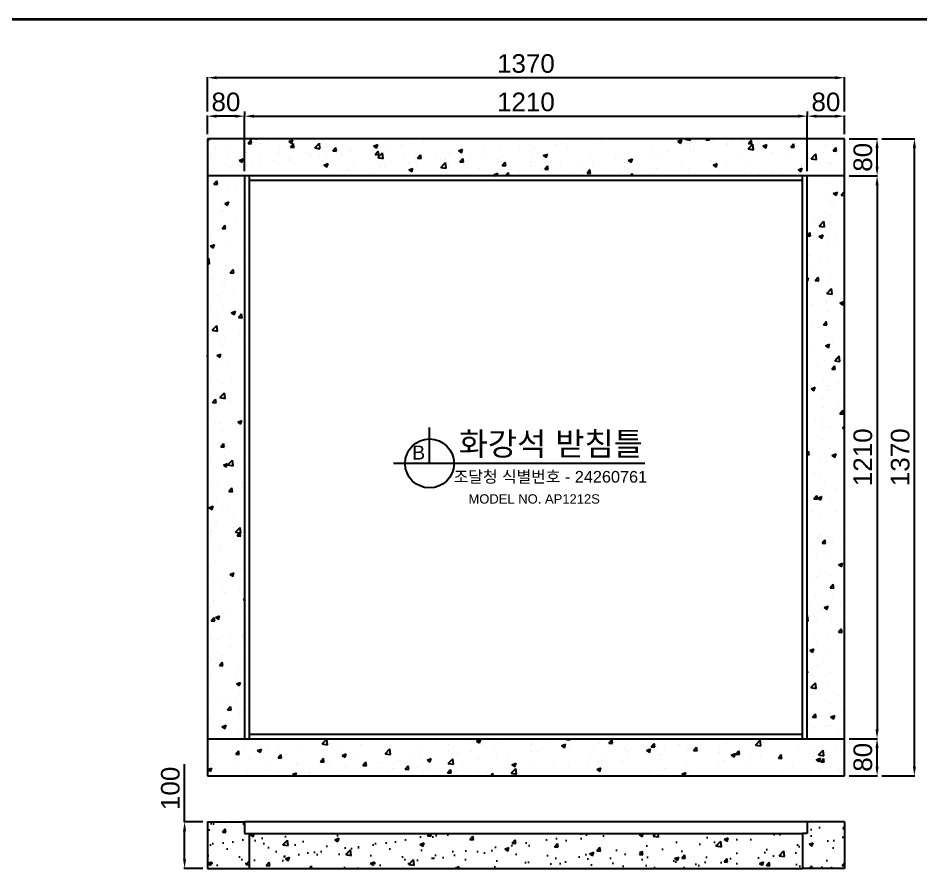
# Model space of a CAD drawing. Header units: millimetres. Extents: x 13588 to 18527, y -24754 to -21261.
# Drawn here: x 15599 to 17540, y -23224 to -21375 of the extents above; entities that cross this region are included whole.
import ezdxf
from ezdxf.enums import TextEntityAlignment as Align

# ---------------------------------------------------------------- set-up
doc = ezdxf.new("R2010")
doc.units = ezdxf.units.MM
for name, color, linetype in [('LAYOUT', 7, 'Continuous'), ('TEXT', 7, 'Continuous'), ('받침틀', 251, 'Continuous')]:
    doc.layers.add(name, color=color, linetype=linetype)
doc.styles.get("Standard").update_dxf_attribs({"font": 'arial.ttf'})
doc.dimstyles.new('ISO-25', dxfattribs={"dimtxt": 40, "dimasz": 20, "dimexe": 1.25, "dimexo": 10, "dimgap": 10, "dimtad": 1, "dimdec": 0, "dimtxsty": 'Standard', "dimcen": 2.5, "dimclrd": 3, "dimclre": 3, "dimclrt": 3, "dimadec": 0, "dimazin": 0, "dimtfac": 1, "dimtdec": 0, "dimtmove": 0, "dimatfit": 3, "dimfxl": 0, "dimarcsym": 0})
pattern_1 = [(50, (4254.82, -24883.914), (91.09233, -7.96954), [9.525, -104.775]), (355, (4254.82, -24883.91), (-17.6217, 95.5284), [7.62, -83.8203]), (100.45144, (4262.41, -24884.58), (73.4706, 87.5589), [8.095, -89.0451]), (46.1842, (4254.82, -24858.51), (135.5395, -21.0212), [14.2875, -157.1625]), (96.6356, (4266.12, -24860.27), (118.7021, 123.713), [12.1425, -133.5678]), (351.1842, (4254.82, -24858.51), (118.702, 123.713), [11.43, -125.7299]), (21, (4267.52, -24864.864), (75.8072, -51.1326), [9.525, -104.775]), (326, (4267.52, -24864.86), (30.901, 92.094), [7.62, -83.82]), (71.45144, (4273.84, -24869.125), (106.7082, 40.9614), [8.095, -89.045]), (37.5, (4254.82, -24883.914), (1.5443, 42.27752), [0, -82.804, 0, -85.09, 0, -84.1375]), (7.5, (4254.82, -24883.914), (33.40983, 50.09029), [0, -48.514, 0, -80.899, 0, -32.0675]), (327.5, (4226.5, -24883.914), (67.7953, -2.86437), [0, -31.75, 0, -99.06, 0, -131.445]), (317.5, (4213.8, -24883.914), (74.0646, 12.71325), [0, -41.275, 0, -65.786, 0, -93.345])]

# ---------------------------------------------------------------- blocks, each defined once
blk = doc.blocks.new('*D6')
at = {"color": 3, "lineweight": -2, "transparency": 16777216}
for p, q in [((4464.3, -23231.3), (4464.3, -23191.7)), ((4524.3, -23192.9), (4484.3, -23192.9)), ((4544.3, -23311.3), (4544.3, -23191.7))]:
    blk.add_line(p, q, dxfattribs=at)
at = {"color": 3, "transparency": 16777216}
for points in [[(4484.3, -23189.6), (4484.3, -23196.3), (4464.3, -23192.9)], [(4524.3, -23189.6), (4524.3, -23196.3), (4544.3, -23192.9)]]:
    blk.add_solid(points, dxfattribs=at)
at = {"layer": 'Defpoints', "color": 0, "transparency": 16777216}
for p in [(4464.3, -23192.9), (4464.3, -23241.3), (4544.3, -23321.3)]:
    blk.add_point(p, dxfattribs=at)
at = {"color": 3, "transparency": 16777216, "insert": (4504.3, -23162.5), "char_height": 40, "attachment_point": 5}
blk.add_mtext('80', dxfattribs=at)
blk = doc.blocks.new('*D7')
at = {"color": 3, "lineweight": -2, "transparency": 16777216}
for p, q in [((4544.3, -23182.9), (4544.3, -23191.7)), ((4564.3, -23192.9), (5734.3, -23192.9)), ((5754.3, -23311.3), (5754.3, -23191.7))]:
    blk.add_line(p, q, dxfattribs=at)
at = {"color": 3, "transparency": 16777216}
for points in [[(4564.3, -23189.6), (4564.3, -23196.3), (4544.3, -23192.9)], [(5734.3, -23189.6), (5734.3, -23196.3), (5754.3, -23192.9)]]:
    blk.add_solid(points, dxfattribs=at)
at = {"layer": 'Defpoints', "color": 0, "transparency": 16777216}
for p in [(4544.3, -23192.9), (5754.3, -23192.9), (5754.3, -23321.3)]:
    blk.add_point(p, dxfattribs=at)
at = {"color": 3, "transparency": 16777216, "insert": (5149.3, -23162.5), "char_height": 40, "attachment_point": 5}
blk.add_mtext('1210', dxfattribs=at)
blk = doc.blocks.new('*D8')
at = {"color": 3, "lineweight": -2, "transparency": 16777216}
for p, q in [((5754.3, -23182.9), (5754.3, -23191.7)), ((5774.3, -23192.9), (5814.3, -23192.9)), ((5834.3, -23231.3), (5834.3, -23191.7))]:
    blk.add_line(p, q, dxfattribs=at)
at = {"color": 3, "transparency": 16777216}
for points in [[(5774.3, -23189.6), (5774.3, -23196.3), (5754.3, -23192.9)], [(5814.3, -23189.6), (5814.3, -23196.3), (5834.3, -23192.9)]]:
    blk.add_solid(points, dxfattribs=at)
at = {"layer": 'Defpoints', "color": 0, "transparency": 16777216}
for p in [(5754.3, -23192.9), (5834.3, -23192.9), (5834.3, -23241.3)]:
    blk.add_point(p, dxfattribs=at)
at = {"color": 3, "transparency": 16777216, "insert": (5794.3, -23162.5), "char_height": 40, "attachment_point": 5}
blk.add_mtext('80', dxfattribs=at)
blk = doc.blocks.new('*D3')
at = {"color": 3, "lineweight": -2, "transparency": 16777216}
for p, q in [((4464.3, -23182.9), (4464.3, -23109.1)), ((5814.3, -23110.3), (4484.3, -23110.3)), ((5834.3, -23182.9), (5834.3, -23109.1))]:
    blk.add_line(p, q, dxfattribs=at)
at = {"color": 3, "transparency": 16777216}
for points in [[(4484.3, -23107), (4484.3, -23113.6), (4464.3, -23110.3)], [(5814.3, -23107), (5814.3, -23113.6), (5834.3, -23110.3)]]:
    blk.add_solid(points, dxfattribs=at)
at = {"layer": 'Defpoints', "color": 0, "transparency": 16777216}
for p in [(4464.3, -23110.3), (4464.3, -23192.9), (5834.3, -23192.9)]:
    blk.add_point(p, dxfattribs=at)
at = {"color": 3, "transparency": 16777216, "insert": (5149.3, -23079.9), "char_height": 40, "attachment_point": 5}
blk.add_mtext('1370', dxfattribs=at)
blk = doc.blocks.new('*D9')
at = {"color": 3, "lineweight": -2, "transparency": 16777216}
for p, q in [((5844.3, -23241.3), (5905.5, -23241.3)), ((5904.3, -23301.3), (5904.3, -23261.3)), ((5844.3, -23321.3), (5905.5, -23321.3))]:
    blk.add_line(p, q, dxfattribs=at)
at = {"color": 3, "transparency": 16777216}
for points in [[(5900.9, -23261.3), (5907.6, -23261.3), (5904.3, -23241.3)], [(5900.9, -23301.3), (5907.6, -23301.3), (5904.3, -23321.3)]]:
    blk.add_solid(points, dxfattribs=at)
at = {"layer": 'Defpoints', "color": 0, "transparency": 16777216}
for p in [(5834.3, -23241.3), (5904.3, -23241.3), (5834.3, -23321.3)]:
    blk.add_point(p, dxfattribs=at)
at = {"color": 3, "transparency": 16777216, "insert": (5873.8, -23281.3), "char_height": 40, "attachment_point": 5, "rotation": 90}
blk.add_mtext('80', dxfattribs=at)
blk = doc.blocks.new('*D4')
at = {"color": 3, "lineweight": -2, "transparency": 16777216}
for p, q in [((5884.9, -23321.3), (5905.5, -23321.3)), ((5904.3, -23341.3), (5904.3, -24511.3)), ((5844.3, -24531.3), (5905.5, -24531.3))]:
    blk.add_line(p, q, dxfattribs=at)
at = {"color": 3, "transparency": 16777216}
for points in [[(5900.9, -23341.3), (5907.6, -23341.3), (5904.3, -23321.3)], [(5900.9, -24511.3), (5907.6, -24511.3), (5904.3, -24531.3)]]:
    blk.add_solid(points, dxfattribs=at)
at = {"layer": 'Defpoints', "color": 0, "transparency": 16777216}
for p in [(5874.9, -23321.3), (5834.3, -24531.3), (5904.3, -24531.3)]:
    blk.add_point(p, dxfattribs=at)
at = {"color": 3, "transparency": 16777216, "insert": (5873.8, -23926.3), "char_height": 40, "attachment_point": 5, "rotation": 90}
blk.add_mtext('1210', dxfattribs=at)
blk = doc.blocks.new('*D5')
at = {"color": 3, "lineweight": -2, "transparency": 16777216}
for p, q in [((5894.3, -24531.3), (5903, -24531.3)), ((5904.3, -24591.3), (5904.3, -24551.3)), ((5844.3, -24611.3), (5905.5, -24611.3))]:
    blk.add_line(p, q, dxfattribs=at)
at = {"color": 3, "transparency": 16777216}
for points in [[(5900.9, -24551.3), (5907.6, -24551.3), (5904.3, -24531.3)], [(5900.9, -24591.3), (5907.6, -24591.3), (5904.3, -24611.3)]]:
    blk.add_solid(points, dxfattribs=at)
at = {"layer": 'Defpoints', "color": 0, "transparency": 16777216}
for p in [(5904.3, -24531.3), (5904.3, -24531.3), (5834.3, -24611.3)]:
    blk.add_point(p, dxfattribs=at)
at = {"color": 3, "transparency": 16777216, "insert": (5873.8, -24571.3), "char_height": 40, "attachment_point": 5, "rotation": 90}
blk.add_mtext('80', dxfattribs=at)
blk = doc.blocks.new('*D2')
at = {"color": 3, "lineweight": -2, "transparency": 16777216}
for p, q in [((5914.3, -23241.3), (5985.8, -23241.3)), ((5984.6, -24591.3), (5984.6, -23261.3)), ((5914.3, -24611.3), (5985.8, -24611.3))]:
    blk.add_line(p, q, dxfattribs=at)
at = {"color": 3, "transparency": 16777216}
for points in [[(5981.2, -23261.3), (5987.9, -23261.3), (5984.6, -23241.3)], [(5981.2, -24591.3), (5987.9, -24591.3), (5984.6, -24611.3)]]:
    blk.add_solid(points, dxfattribs=at)
at = {"layer": 'Defpoints', "color": 0, "transparency": 16777216}
for p in [(5904.3, -23241.3), (5984.6, -23241.3), (5904.3, -24611.3)]:
    blk.add_point(p, dxfattribs=at)
at = {"color": 3, "transparency": 16777216, "insert": (5954.1, -23926.3), "char_height": 40, "attachment_point": 5, "rotation": 90}
blk.add_mtext('1370', dxfattribs=at)
blk = doc.blocks.new('*D18')
at = {"color": 3, "lineweight": -2, "transparency": 16777216}
for p, q in [((15956.9, -23103.9), (15956.9, -22979.4)), ((15995.8, -23103.9), (15955.6, -23103.9)), ((15956.9, -23183.9), (15956.9, -23123.9)), ((15995.8, -23203.9), (15955.6, -23203.9))]:
    blk.add_line(p, q, dxfattribs=at)
at = {"color": 3, "transparency": 16777216}
for points in [[(15953.5, -23123.9), (15960.2, -23123.9), (15956.9, -23103.9)], [(15953.5, -23183.9), (15960.2, -23183.9), (15956.9, -23203.9)]]:
    blk.add_solid(points, dxfattribs=at)
at = {"layer": 'Defpoints', "color": 0, "transparency": 16777216}
for p in [(15956.9, -23103.9), (16005.8, -23103.9), (16005.8, -23203.9)]:
    blk.add_point(p, dxfattribs=at)
at = {"color": 3, "transparency": 16777216, "insert": (15926.4, -23031.6), "char_height": 40, "attachment_point": 5, "rotation": 90}
blk.add_mtext('100', dxfattribs=at)
blk = doc.blocks.new('A$C3AAF5964')
at = {"linetype": 'Continuous'}
for p, q in [((-681, 743.6), (-676.8, 743.3)), ((-676.9, 743.3), (-677.4, 745.9)), ((-593.3, 736), (-587.2, 743.3)), ((-585.8, 735.3), (-587.2, 743.2)), ((-582.8, 738.3), (-582.8, 738.3)), ((-576.9, 745.9), (-574.3, 745.5)), ((-574.3, 745.5), (-574.3, 745.9)), ((-551, 742.5), (-551, 742.5)), ((-506.1, 740.1), (-497.2, 743.5)), ((-506.1, 740.1), (-499.8, 735.8)), ((-503.5, 743.4), (-503.5, 743.4)), ((-499.8, 735.8), (-497.2, 743.5)), ((-450.8, 741.5), (-450.8, 741.5)), ((-216.1, 740.8), (-216.1, 740.8)), ((-11.7, 742.1), (-11.7, 742.1)), ((79.4, 738.6), (79.4, 738.6)), ((150.9, 743.5), (150.9, 743.5)), ((166.9, 739.6), (166.9, 739.6)), ((330.6, 740.3), (337, 736.1)), ((330.7, 740.4), (339.5, 743.8)), ((337, 736.1), (339.5, 743.8)), ((346.4, 744.9), (347.4, 745.9)), ((346.4, 744.9), (357.6, 743.1)), ((357.6, 743.1), (357.3, 745.9)), ((377.3, 744.6), (377.3, 744.6)), ((391.1, 743.8), (392.9, 745.9)), ((391.1, 743.8), (398.7, 743.2)), ((398.6, 743.1), (398.1, 745.9)), ((404.3, 741.4), (404.3, 741.4)), ((445.1, 741.8), (445.1, 741.8)), ((469.4, 739.7), (469.4, 739.7)), ((482.2, 735.9), (488.3, 743.1)), ((489.7, 735.2), (488.2, 743.1)), ((512.9, 738.9), (512.9, 738.9)), ((-664.3, 722.7), (-664.3, 722.7)), ((-663, 727.7), (-663, 727.7)), ((-632.8, 726.3), (-632.8, 726.3)), ((-596.5, 719.8), (-596.5, 719.8)), ((-593.3, 736), (-585.7, 735.3)), ((-567.6, 735.3), (-567.6, 735.3)), ((-524.9, 728.8), (-524.9, 728.8)), ((-502.2, 728), (-496.1, 735.3)), ((-502.2, 728), (-494.6, 727.3)), ((-494.7, 727.3), (-496.1, 735.3)), ((-450, 726.3), (-440.2, 736.6)), ((-450, 726.3), (-438.8, 724.5)), ((-438.8, 724.5), (-440.2, 736.6)), ((-411.1, 720), (-405, 727.3)), ((-411.1, 720), (-403.5, 719.4)), ((-403.6, 719.3), (-405.1, 727.3)), ((-376.2, 719.8), (-376.2, 719.8)), ((-373.8, 719.6), (-373.8, 719.6)), ((-323.6, 729.9), (-314.7, 733.3)), ((-323.6, 729.9), (-317.3, 725.6)), ((-320, 712), (-313.9, 719.3)), ((-317.3, 725.6), (-314.7, 733.3)), ((-312.5, 711.4), (-314, 719.3)), ((-309.7, 727.7), (-309.7, 727.7)), ((-296, 730.3), (-296, 730.3)), ((-264.2, 734.5), (-264.2, 734.5)), ((-243.7, 737.3), (-243.7, 737.3)), ((-141.1, 719.7), (-132.2, 723.2)), ((-141.1, 719.7), (-134.8, 715.5)), ((-134.8, 715.5), (-132.2, 723.1)), ((-85.7, 729.3), (-85.7, 729.3)), ((-50, 721.6), (-50, 721.6)), ((-9.2, 722.4), (-9.2, 722.4)), ((15.2, 730.5), (15.2, 730.5)), ((22.6, 726.6), (22.6, 726.6)), ((70.7, 732.9), (70.7, 732.9)), ((92.8, 726.9), (92.8, 726.9)), ((273.2, 723), (273.2, 723)), ((309.3, 718.6), (309.3, 718.6)), ((339.1, 732.5), (339.1, 732.5)), ((357.4, 725), (357.4, 725)), ((363.5, 720.6), (363.5, 720.6)), ((437.6, 733.3), (437.6, 733.3)), ((437.7, 735.5), (437.7, 735.5)), ((481.9, 723.9), (491.8, 734.2)), ((481.9, 723.9), (493.2, 722.1)), ((482.2, 735.9), (489.8, 735.2)), ((493.2, 722.1), (491.8, 734.2)), ((513.2, 730.2), (522.1, 733.6)), ((513.2, 730.2), (519.5, 725.9)), ((519.5, 725.9), (522.1, 733.6)), ((573.3, 727.9), (579.4, 735.2)), ((573.3, 727.9), (580.8, 727.2)), ((580.8, 727.2), (579.3, 735.2)), ((580.7, 736), (580.7, 736)), ((598.1, 725.7), (598.1, 725.7)), ((648.5, 733.2), (648.5, 733.2)), ((662.3, 733.9), (662.3, 733.9)), ((664.3, 719.9), (670.5, 727.2)), ((664.3, 719.9), (671.9, 719.2)), ((671.9, 719.2), (670.4, 727.2)), ((-673, 703.4), (-673, 703.4)), ((-637.5, 705.6), (-637.5, 705.6)), ((-612.8, 699.1), (-603.9, 702.5)), ((-612.8, 699.1), (-606.5, 694.8)), ((-606.5, 694.8), (-603.9, 702.5)), ((-598.9, 716.1), (-598.9, 716.1)), ((-569.7, 702.8), (-569.7, 702.8)), ((-528.7, 717), (-528.7, 717)), ((-505, 701.1), (-505, 701.1)), ((-502, 699.9), (-502, 699.9)), ((-460.9, 714.1), (-460.9, 714.1)), ((-456.1, 709.3), (-456.1, 709.3)), ((-439, 710.7), (-439, 710.7)), ((-424.3, 713.4), (-424.3, 713.4)), ((-393.1, 711.2), (-393.1, 711.2)), ((-325.3, 708.4), (-325.3, 708.4)), ((-320, 712), (-312.5, 711.4)), ((-314.5, 705.2), (-304.6, 715.6)), ((-314.5, 705.3), (-303.2, 703.5)), ((-303.2, 703.5), (-304.6, 715.6)), ((-257.5, 705.5), (-257.5, 705.5)), ((-233.9, 703.9), (-233.9, 703.9)), ((-229, 704.1), (-222.8, 711.4)), ((-229, 704.1), (-221.4, 703.4)), ((-221.4, 703.4), (-222.9, 711.4)), ((-189.8, 702.6), (-189.8, 702.6)), ((-180.1, 703.9), (-180.1, 703.9)), ((-169.3, 701.3), (-169.3, 701.3)), ((-159.8, 716.6), (-159.8, 716.6)), ((-137.9, 696.1), (-131.7, 703.4)), ((-137.5, 705.5), (-137.5, 705.5)), ((-130.3, 695.4), (-131.8, 703.4)), ((-122, 699.8), (-122, 699.8)), ((-115.9, 712.1), (-115.9, 712.1)), ((-89.4, 711.8), (-89.4, 711.8)), ((-55.3, 701.5), (-55.3, 701.5)), ((18.8, 714.2), (18.8, 714.2)), ((41.4, 709.6), (50.3, 713)), ((41.4, 709.6), (47.7, 705.3)), ((47.7, 705.3), (50.3, 713)), ((143.8, 705.9), (143.8, 705.9)), ((197.3, 703.9), (197.3, 703.9)), ((209, 714.8), (209, 714.8)), ((223.9, 699.4), (232.8, 702.8)), ((223.9, 699.4), (230.3, 695.1)), ((230.3, 695.1), (232.8, 702.8)), ((277.6, 714.5), (277.6, 714.5)), ((289.5, 707.9), (289.5, 707.9)), ((402.8, 699.2), (402.8, 699.2)), ((466.9, 707.3), (466.9, 707.3)), ((532.9, 716.8), (532.9, 716.8)), ((564.3, 706.5), (564.3, 706.5)), ((596.1, 710.7), (596.1, 710.7)), ((617.4, 702.8), (627.3, 713.1)), ((617.4, 702.8), (628.7, 701.1)), ((628.7, 701.1), (627.3, 713.1)), ((644.2, 717), (644.2, 717)), ((-634.4, 684.1), (-634.4, 684.1)), ((-616.2, 688.2), (-616.2, 688.2)), ((-584.4, 692.4), (-584.4, 692.4)), ((-569.2, 693), (-569.2, 693)), ((-536.3, 698.7), (-536.3, 698.7)), ((-434.2, 697), (-434.2, 697)), ((-430.3, 688.9), (-421.4, 692.4)), ((-430.3, 688.9), (-424, 684.7)), ((-424, 684.7), (-421.4, 692.4)), ((-366.4, 694.2), (-366.4, 694.2)), ((-329.4, 680.2), (-329.4, 680.2)), ((-311.2, 685.5), (-311.2, 685.5)), ((-307.9, 691.2), (-307.9, 691.2)), ((-298.6, 691.3), (-298.6, 691.3)), ((-297.6, 684.4), (-297.6, 684.4)), ((-249.5, 690.8), (-249.5, 690.8)), ((-247.8, 678.8), (-238.9, 682.2)), ((-245.3, 695), (-245.3, 695)), ((-241.5, 674.5), (-238.9, 682.2)), ((-230.8, 688.4), (-230.8, 688.4)), ((-179, 684.2), (-169.1, 694.5)), ((-179, 684.2), (-167.7, 682.5)), ((-167.7, 682.5), (-169.1, 694.5)), ((-163, 685.6), (-163, 685.6)), ((-137.9, 696.1), (-130.3, 695.4)), ((-129.4, 688.7), (-129.4, 688.7)), ((-95.2, 682.7), (-95.2, 682.7)), ((-54.2, 696.9), (-54.2, 696.9)), ((-46.8, 688.1), (-40.6, 695.4)), ((-46.8, 688.1), (-39.2, 687.5)), ((-39.2, 687.5), (-40.7, 695.4)), ((-27.4, 679.9), (-27.4, 679.9)), ((13.6, 694.1), (13.6, 694.1)), ((13.7, 688.2), (13.7, 688.2)), ((37.2, 682.8), (37.2, 682.8)), ((44.3, 680.2), (50.4, 687.5)), ((44.3, 680.2), (51.9, 679.5)), ((51.9, 679.5), (50.4, 687.5)), ((77.9, 696.4), (77.9, 696.4)), ((81.4, 691.2), (81.4, 691.2)), ((117.5, 693.4), (117.5, 693.4)), ((135.4, 672.2), (141.5, 679.5)), ((141.3, 682.4), (141.3, 682.4)), ((143, 671.5), (141.5, 679.5)), ((149.2, 697.6), (149.2, 697.6)), ((149.2, 688.3), (149.2, 688.3)), ((215.4, 695.1), (215.4, 695.1)), ((217, 685.5), (217, 685.5)), ((271.6, 680.7), (271.6, 680.7)), ((284.8, 682.6), (284.8, 682.6)), ((337.6, 690.2), (337.6, 690.2)), ((352.6, 679.7), (352.6, 679.7)), ((404.2, 685.4), (404.2, 685.4)), ((406.5, 689.2), (415.4, 692.6)), ((406.5, 689.2), (412.8, 685)), ((412.8, 685), (415.3, 692.6)), ((436, 689.6), (436, 689.6)), ((484.1, 696), (484.1, 696)), ((580.5, 682.9), (580.5, 682.9)), ((589, 679.1), (597.9, 682.5)), ((595.3, 674.8), (597.9, 682.5)), ((596.6, 683.5), (596.6, 683.5)), ((654.5, 695.7), (654.5, 695.7)), ((660.7, 691.6), (660.7, 691.6)), ((-440.6, 668.4), (-440.6, 668.4)), ((-409.6, 669.7), (-409.6, 669.7)), ((-382, 678.5), (-382, 678.5)), ((-375.4, 677.3), (-375.4, 677.3)), ((-247.8, 678.8), (-241.5, 674.5)), ((-203.4, 676), (-203.4, 676)), ((-117.5, 669.8), (-117.5, 669.8)), ((-65.3, 668.6), (-56.4, 672)), ((-65.3, 668.6), (-61.4, 665.9)), ((-58.4, 665.9), (-56.4, 672)), ((-51.5, 679.3), (-51.5, 679.3)), ((-42.6, 672.3), (-42.6, 672.3)), ((-40.8, 665.9), (-33.5, 673.5)), ((-32.7, 665.9), (-33.5, 673.5)), ((-10.9, 676.5), (-10.9, 676.5)), ((40.4, 677), (40.4, 677)), ((67.3, 669.7), (67.3, 669.7)), ((108.2, 674.1), (108.2, 674.1)), ((135.4, 672.2), (143, 671.5)), ((176, 671.3), (176, 671.3)), ((207.5, 672.6), (207.5, 672.6)), ((227.9, 665.9), (232.6, 671.5)), ((233.6, 665.9), (232.6, 671.5)), ((243.8, 668.4), (243.8, 668.4)), ((275.9, 668.6), (275.9, 668.6)), ((324, 674.9), (324, 674.9)), ((420.4, 676.9), (420.4, 676.9)), ((488.2, 674), (488.2, 674)), ((506.4, 670.2), (506.4, 670.2)), ((531.4, 674.5), (531.4, 674.5)), ((556, 671.1), (556, 671.1)), ((589, 679), (595.3, 674.8)), ((610.8, 667), (610.8, 667)), ((623.8, 668.3), (623.8, 668.3)), ((685, 667.8), (685, 667.8)), ((-666.8, 648.4), (-660.7, 655.7)), ((-666.8, 648.4), (-659.2, 647.7)), ((-659.2, 647.7), (-660.7, 655.7)), ((-635.9, 641.8), (-635.9, 641.8)), ((-621.8, 655.3), (-621.8, 655.3)), ((-617.8, 642.3), (-617.8, 642.3)), ((610.9, 655.1), (610.9, 655.1)), ((650.6, 651.2), (650.6, 651.2)), ((659.2, 649.3), (659.2, 649.3)), ((-678.3, 627.6), (-678.3, 627.6)), ((-649.6, 638.1), (-649.6, 638.1)), ((-604.2, 640.3), (-604.2, 640.3)), ((657.6, 627.4), (657.6, 627.4)), ((664.8, 627.9), (673.7, 631.3)), ((664.8, 627.9), (671.1, 623.7)), ((671.1, 623.7), (673.7, 631.3)), ((682, 624.4), (688.1, 631.7)), ((682, 624.4), (689, 623.8)), ((689, 626.5), (688.1, 631.7)), ((-643.7, 607), (-634.8, 610.4)), ((-643.7, 607), (-637.4, 602.8)), ((-637.4, 602.8), (-634.8, 610.4)), ((657.6, 607), (657.6, 607)), ((659.4, 610.6), (659.4, 610.6)), ((-651.2, 592.2), (-651.2, 592.2)), ((-647.8, 599.7), (-647.8, 599.7)), ((-646.5, 590.4), (-646.5, 590.4)), ((-637.5, 599.5), (-637.5, 599.5)), ((-603.2, 598.5), (-603.2, 598.5)), ((666.3, 600.9), (666.3, 600.9)), ((-619.7, 573.3), (-619.7, 573.3)), ((624.2, 577.3), (624.2, 577.3)), ((634.3, 558.1), (644.2, 568.4)), ((645.6, 556.3), (644.2, 568.4)), ((656, 581.5), (656, 581.5)), ((656.1, 564.8), (656.1, 564.8)), ((-649.2, 552.9), (-643, 560.2)), ((-649.2, 552.9), (-641.6, 552.2)), ((-641.6, 552.2), (-643.1, 560.2)), ((-639, 557.2), (-639, 557.2)), ((-636.6, 548.4), (-636.6, 548.4)), ((609, 537.4), (614.6, 544.1)), ((616.1, 536.2), (614.6, 544.1)), ((634.3, 558.1), (645.6, 556.4)), ((-673.4, 542.6), (-673.4, 542.6)), ((-671.8, 525.8), (-671.8, 525.8)), ((609, 536.8), (616.1, 536.2)), ((622.6, 531.4), (622.6, 531.4)), ((633.9, 535.8), (642.8, 539.2)), ((633.9, 535.8), (640.2, 531.6)), ((640.2, 531.6), (642.8, 539.2)), ((641.6, 536), (641.6, 536)), ((654.2, 534.8), (654.2, 534.8)), ((670.7, 537.8), (670.7, 537.8)), ((-674.6, 514.9), (-665.7, 518.3)), ((-674.6, 514.9), (-668.3, 510.7)), ((-668.3, 510.7), (-665.7, 518.3)), ((-640.5, 515), (-640.5, 515)), ((-604, 523), (-604, 523)), ((654.5, 522.5), (654.5, 522.5)), ((668.4, 518.9), (668.4, 518.9)), ((684.6, 506.9), (684.6, 506.9)), ((-681, 485.6), (-677.6, 489.1)), ((-676.2, 477.1), (-677.6, 489.1)), ((-670, 498.3), (-670, 498.3)), ((610.5, 494.2), (610.5, 494.2)), ((637.3, 487.7), (637.3, 487.7)), ((-681, 477.8), (-676.2, 477.1)), ((-678.6, 466.8), (-678.6, 466.8)), ((-642.1, 472.7), (-642.1, 472.7)), ((-604.6, 479.5), (-604.6, 479.5)), ((616.3, 471.4), (616.3, 471.4)), ((653, 480.2), (653, 480.2)), ((684.1, 468.5), (684.1, 468.5)), ((-631.6, 457.3), (-624, 456.7)), ((-631.6, 457.3), (-625.4, 464.6)), ((-628.7, 458.1), (-628.7, 458.1)), ((-624, 456.7), (-625.5, 464.6)), ((-623.2, 458.8), (-623.2, 458.8)), ((609, 446), (611.9, 447.1)), ((609.3, 439.5), (611.9, 447.1)), ((626.1, 441.3), (632.2, 448.6)), ((633.7, 440.6), (632.2, 448.6)), ((659, 449.8), (659, 449.8)), ((684.1, 448.1), (684.1, 448.1)), ((-669.7, 443.9), (-669.7, 443.9)), ((-648.2, 438.9), (-648.2, 438.9)), ((-643.6, 430.4), (-643.6, 430.4)), ((-601.9, 441), (-601.9, 441)), ((609, 439.7), (609.3, 439.5)), ((626.1, 441.3), (633.7, 440.6)), ((651.4, 437.9), (651.4, 437.9)), ((-656.6, 408.7), (-656.6, 408.7)), ((-624.8, 412.9), (-624.8, 412.9)), ((651.1, 413.4), (661, 423.7)), ((651.1, 413.4), (662.4, 411.6)), ((662.4, 411.6), (661, 423.7)), ((-654, 393.5), (-654, 393.5)), ((618.4, 389.4), (618.4, 389.4)), ((649.9, 395.7), (649.9, 395.7)), ((650.7, 398), (650.7, 398)), ((659.4, 403.6), (659.4, 403.6)), ((678.8, 392.6), (687.7, 396)), ((678.8, 392.6), (685.1, 388.3)), ((682.5, 402.2), (682.5, 402.2)), ((685.1, 388.3), (687.7, 396)), ((-673.8, 381.8), (-673.8, 381.8)), ((-645.2, 388.1), (-645.2, 388.1)), ((-629.7, 371.7), (-620.8, 375.1)), ((-629.7, 371.7), (-623.4, 367.4)), ((-623.4, 367.4), (-620.8, 375.1)), ((-613.9, 361.8), (-607.8, 369.1)), ((-610.1, 369.1), (-610.1, 369.1)), ((-606.4, 361.1), (-607.8, 369.1)), ((653.8, 374), (653.8, 374)), ((686.2, 386.6), (686.2, 386.6)), ((-658.2, 362.8), (-658.2, 362.8)), ((-613.9, 361.8), (-606.3, 361.1)), ((643.7, 345.8), (649.9, 353.1)), ((648.4, 353.4), (648.4, 353.4)), ((649.1, 352.1), (649.1, 352.1)), ((651.3, 345.1), (649.8, 353.1)), ((-670.6, 334.1), (-660.7, 344.4)), ((-670.6, 334.1), (-659.3, 332.4)), ((-659.3, 332.4), (-660.7, 344.4)), ((-646.7, 345.9), (-646.7, 345.9)), ((610.2, 333.4), (610.2, 333.4)), ((617.3, 348), (617.3, 348)), ((634.1, 339.1), (634.1, 339.1)), ((643.7, 345.8), (651.3, 345.1)), ((684.2, 346.1), (684.2, 346.1)), ((-678.7, 328.6), (-678.7, 328.6)), ((-651.9, 311.6), (-651.9, 311.6)), ((-643.5, 319), (-643.5, 319)), ((-610.9, 325.7), (-610.9, 325.7)), ((-604.9, 318.7), (-604.9, 318.7)), ((646.8, 311.1), (646.8, 311.1)), ((-679, 306), (-679, 306)), ((-648.3, 303.6), (-648.3, 303.6)), ((615.6, 302.1), (615.6, 302.1)), ((647.9, 300.5), (656.8, 303.9)), ((647.9, 300.5), (654.2, 296.2)), ((654.2, 296.2), (656.8, 303.9)), ((663.7, 308.4), (663.7, 308.4)), ((-679.8, 273.6), (-681, 279.8)), ((-681, 273.7), (-679.8, 273.6)), ((-660.6, 279.6), (-651.7, 283)), ((-660.6, 279.6), (-654.3, 275.3)), ((-654.3, 275.3), (-651.7, 283)), ((-648.6, 278.1), (-648.6, 278.1)), ((609.4, 274.2), (609.4, 274.2)), ((658.7, 289), (658.7, 289)), ((667.9, 268.6), (677.8, 278.9)), ((679.2, 266.9), (677.8, 278.9)), ((-676.9, 269), (-676.9, 269)), ((-649.8, 261.3), (-649.8, 261.3)), ((-636.2, 261.2), (-636.2, 261.2)), ((630.3, 258.3), (630.3, 258.3)), ((636.2, 257.1), (636.2, 257.1)), ((645.3, 268.8), (645.3, 268.8)), ((661.4, 250.2), (667.5, 257.5)), ((668.9, 249.6), (667.4, 257.5)), ((667.9, 268.6), (679.2, 266.9)), ((677.2, 271.3), (677.2, 271.3)), ((661.4, 250.2), (669, 249.6)), ((-674.1, 221), (-674.1, 221)), ((-651.4, 219), (-651.4, 219)), ((-630.1, 229.4), (-630.1, 229.4)), ((643.7, 226.5), (643.7, 226.5)), ((677.1, 218.8), (677.1, 218.8)), ((-660.9, 196.3), (-660.9, 196.3)), ((-653.8, 189.4), (-643.9, 199.7)), ((-642.5, 187.6), (-643.9, 199.7)), ((617, 208.4), (625.9, 211.8)), ((617, 208.4), (623.3, 204.1)), ((623.3, 204.1), (625.9, 211.8)), ((651.9, 206.8), (651.9, 206.8)), ((653.4, 213.2), (653.4, 213.2)), ((-669.8, 178.7), (-663.7, 186)), ((-669.8, 178.7), (-662.2, 178.1)), ((-662.2, 178.1), (-663.7, 186)), ((-663.5, 179.3), (-663.5, 179.3)), ((-653.8, 189.4), (-642.5, 187.6)), ((-652.9, 176.7), (-652.9, 176.7)), ((-634.1, 179.2), (-634.1, 179.2)), ((-631.7, 183.5), (-631.7, 183.5)), ((642.2, 184.3), (642.2, 184.3)), ((683.8, 185.3), (683.8, 185.3)), ((-605.3, 157.9), (-605.3, 157.9)), ((609.8, 172.6), (609.8, 172.6)), ((643.7, 168.7), (643.7, 168.7)), ((675.5, 172.9), (675.5, 172.9)), ((679, 154.7), (685.1, 162)), ((686.5, 154), (685.1, 162)), ((-679.4, 145.2), (-679.4, 145.2)), ((-617.1, 139.8), (-617.1, 139.8)), ((-615.7, 136.4), (-606.8, 139.8)), ((-615.7, 136.4), (-609.4, 132.1)), ((-609.4, 132.1), (-606.8, 139.8)), ((627.2, 141.9), (627.2, 141.9)), ((640.6, 142), (640.6, 142)), ((679, 154.7), (686.6, 154)), ((-665.2, 133.4), (-665.2, 133.4)), ((-654.4, 134.5), (-654.4, 134.5)), ((-648.9, 117.3), (-648.9, 117.3)), ((-618.4, 128.9), (-618.4, 128.9)), ((610.3, 118.6), (610.3, 118.6)), ((642.1, 122.8), (642.1, 122.8)), ((654, 124.8), (654, 124.8)), ((658.3, 128.2), (658.3, 128.2)), ((684.8, 123.9), (689, 128.3)), ((684.8, 123.9), (689, 123.3)), ((639.1, 99.7), (639.1, 99.7)), ((-656, 92.2), (-656, 92.2)), ((-652.2, 83.2), (-646, 90.5)), ((-652.2, 83.2), (-644.6, 82.5)), ((-650.5, 89.7), (-650.5, 89.7)), ((-644.6, 82.5), (-646.1, 90.5)), ((656.8, 79), (656.8, 79)), ((-674.5, 60.1), (-674.5, 60.1)), ((-643.1, 64), (-643.1, 64)), ((609, 71.3), (611.6, 74.4)), ((609, 66.8), (613.1, 66.5)), ((613.1, 66.5), (611.6, 74.4)), ((661.9, 65.2), (670.8, 68.6)), ((661.9, 65.2), (668.2, 60.9)), ((668.2, 60.9), (670.8, 68.6)), ((669.7, 74.5), (669.7, 74.5)), ((-657.5, 49.9), (-657.5, 49.9)), ((-646.6, 44.3), (-637.7, 47.7)), ((-646.6, 44.3), (-640.3, 40)), ((-640.3, 40), (-637.7, 47.7)), ((-636.9, 44.6), (-627, 54.9)), ((-636.9, 44.6), (-625.6, 42.9)), ((-625.6, 42.9), (-627.1, 54.9)), ((-616.3, 46.9), (-616.3, 46.9)), ((-603.7, 50.1), (-603.7, 50.1)), ((637.5, 57.4), (637.5, 57.4)), ((653, 52.4), (653, 52.4)), ((623.4, 28.9), (623.4, 28.9)), ((683.5, 24.5), (683.5, 24.5)), ((-659.1, 7.6), (-659.1, 7.6)), ((-637.1, 0.1), (-637.1, 0.1)), ((-605.3, 4.2), (-605.3, 4.2)), ((609.4, 11.8), (609.4, 11.8)), ((636, 15.2), (636, 15.2)), ((645, 9.6), (645, 9.6)), ((-679.8, -15.6), (-679.8, -15.6)), ((-668.4, -0.6), (-668.4, -0.6)), ((-634.5, -12.3), (-628.4, -5)), ((-634.5, -12.3), (-626.9, -13)), ((-627, -13), (-628.4, -5)), ((-605.7, -2.9), (-605.7, -2.9)), ((670.2, -10.6), (670.2, -10.6)), ((671.8, -7.5), (671.8, -7.5)), ((-660.6, -34.6), (-660.6, -34.6)), ((623.1, -28.4), (629.3, -21.1)), ((623.1, -28.4), (630.7, -29)), ((630.7, -29), (629.2, -21.1)), ((631, -26.9), (639.9, -23.5)), ((631, -26.9), (637.3, -31.2)), ((634.5, -27.1), (634.5, -27.1)), ((637.3, -31.2), (639.9, -23.5)), ((657.9, -32.7), (657.9, -32.7)), ((-677.5, -47.8), (-668.6, -44.4)), ((-677.5, -47.8), (-671.2, -52.1)), ((-671.2, -52.1), (-668.6, -44.4)), ((-670.5, -50), (-670.5, -50)), ((-649.3, -43.5), (-649.3, -43.5)), ((-638.7, -45.9), (-638.7, -45.9)), ((619.7, -55), (619.7, -55)), ((668.6, -56.5), (668.6, -56.5)), ((687.5, -57.9), (687.5, -57.9)), ((-662.2, -76.9), (-662.2, -76.9)), ((-625.3, -68.3), (-625.3, -68.3)), ((632.9, -69.4), (632.9, -69.4)), ((636.8, -60.7), (636.8, -60.7)), ((-672.1, -95.9), (-672.1, -95.9)), ((-666.3, -82.5), (-666.3, -82.5)), ((-624, -89.6), (-624, -89.6)), ((-620.1, -100.1), (-610.2, -89.8)), ((-608.8, -101.9), (-610.2, -89.8)), ((-674.9, -100.7), (-674.9, -100.7)), ((-620.1, -100.1), (-608.8, -101.8)), ((-616.9, -107.9), (-610.8, -100.6)), ((-616.9, -107.9), (-609.3, -108.5)), ((-609.4, -108.5), (-610.8, -100.6)), ((-601.7, -98.9), (-601, -98.7)), ((-601.7, -98.9), (-601, -99.4)), ((631.4, -111.7), (631.4, -111.7)), ((635.2, -106.6), (635.2, -106.6)), ((652.7, -108.4), (652.7, -108.4)), ((683.3, -100.3), (683.3, -100.3)), ((-663.7, -119.2), (-663.7, -119.2)), ((-650.6, -132.9), (-650.6, -132.9)), ((640.8, -123.9), (646.9, -116.6)), ((640.8, -123.9), (648.3, -124.6)), ((648.3, -124.6), (646.8, -116.6)), ((662.8, -122.8), (662.8, -122.8)), ((-657.4, -139.7), (-657.4, -139.7)), ((609, -149), (609, -149)), ((621.8, -137), (621.8, -137)), ((629.8, -153.9), (629.8, -153.9)), ((649.8, -150.4), (649.8, -150.4)), ((683.1, -136.3), (683.1, -136.3)), ((-665.3, -161.5), (-665.3, -161.5)), ((-606.1, -163.7), (-606.1, -163.7)), ((675.9, -170.1), (684.8, -166.7)), ((675.9, -170.1), (682.2, -174.4)), ((682.2, -174.4), (684.8, -166.7)), ((-680.1, -176.5), (-680.1, -176.5)), ((-632.6, -191), (-623.7, -187.6)), ((-632.6, -191), (-626.3, -195.3)), ((-626.3, -195.3), (-623.7, -187.6)), ((-610.6, -179.2), (-610.6, -179.2)), ((637.5, -187.3), (637.5, -187.3)), ((657.5, -193.5), (657.5, -193.5)), ((-675.3, -197.8), (-675.3, -197.8)), ((-666.8, -203.8), (-666.8, -203.8)), ((-649.7, -204.3), (-649.7, -204.3)), ((-607.5, -200.7), (-607.5, -200.7)), ((-601.6, -194.8), (-601.6, -194.8)), ((616.4, -200.5), (616.4, -200.5)), ((628.3, -196.2), (628.3, -196.2)), ((658.4, -219.4), (664.5, -212.1)), ((665.9, -220.1), (664.5, -212.1)), ((-648.5, -214.8), (-648.5, -214.8)), ((-644, -229.3), (-644, -229.3)), ((-612.2, -225.1), (-612.2, -225.1)), ((658.4, -219.4), (666, -220.1)), ((-668.3, -246), (-668.3, -246)), ((-603.3, -244.8), (-601, -242.5)), ((-603.3, -244.8), (-601, -245.2)), ((-603.1, -237.1), (-603.1, -237.1)), ((-601.2, -248.8), (-601.2, -248.8)), ((612.8, -252.2), (612.8, -252.2)), ((626.7, -238.5), (626.7, -238.5)), ((663.2, -240), (663.2, -240)), ((-675.3, -261.5), (-675.3, -261.5)), ((-632.8, -265.2), (-632.8, -265.2)), ((639.6, -269.3), (639.6, -269.3)), ((645, -262.2), (653.9, -258.8)), ((645, -262.2), (651.3, -266.5)), ((651.3, -266.5), (653.9, -258.8)), ((652.3, -269.3), (652.3, -269.3)), ((680.6, -255.1), (680.6, -255.1)), ((-677.4, -279.4), (-677.4, -279.4)), ((-672.8, -290.9), (-666.6, -283.6)), ((-672.8, -290.9), (-665.2, -291.6)), ((-669.9, -288.3), (-669.9, -288.3)), ((-665.2, -291.6), (-666.7, -283.7)), ((-663.5, -283.1), (-654.6, -279.7)), ((-663.5, -283.1), (-657.2, -287.4)), ((-657.2, -287.4), (-654.6, -279.7)), ((-645.6, -275.2), (-645.6, -275.2)), ((-604.7, -279.4), (-604.7, -279.4)), ((609, -279.6), (609.7, -279)), ((609, -290.7), (611, -291)), ((611, -291), (609.6, -279)), ((625.2, -280.8), (625.2, -280.8)), ((629.8, -290.1), (629.8, -290.1)), ((661.6, -285.9), (661.6, -285.9)), ((676, -315), (682.1, -307.7)), ((683.6, -315.6), (682.1, -307.7)), ((682.7, -297.1), (682.7, -297.1)), ((-679.1, -325.3), (-679.1, -325.3)), ((-631, -319), (-631, -319)), ((-606.4, -324.6), (-606.4, -324.6)), ((-606.2, -321.6), (-606.2, -321.6)), ((623.7, -323.1), (623.7, -323.1)), ((655.3, -319.6), (655.3, -319.6)), ((676, -315), (683.6, -315.6)), ((676.3, -329.6), (676.3, -329.6)), ((-680.5, -337.3), (-680.5, -337.3)), ((-671.4, -330.6), (-671.4, -330.6)), ((-657.5, -330.1), (-657.5, -330.1)), ((-630.8, -347.2), (-630.8, -347.2)), ((628.2, -336), (628.2, -336)), ((-650.1, -365.2), (-650.1, -365.2)), ((-607.8, -363.9), (-607.8, -363.9)), ((614.1, -354.3), (623, -350.9)), ((614.1, -354.3), (620.4, -358.6)), ((620.4, -358.6), (623, -350.9)), ((622.1, -365.3), (622.1, -365.3)), ((657.2, -354.3), (657.2, -354.3)), ((688.1, -355.8), (688.1, -355.8)), ((-673, -372.9), (-673, -372.9)), ((-664.4, -369.1), (-664.4, -369.1)), ((-655.1, -386.5), (-649, -379.2)), ((-655.1, -386.5), (-647.5, -387.1)), ((-647.6, -387.1), (-649.1, -379.2)), ((630.6, -384.5), (630.6, -384.5)), ((642.9, -379.7), (642.9, -379.7)), ((-615, -397.5), (-615, -397.5)), ((-609.3, -406.2), (-609.3, -406.2)), ((610.1, -403.2), (609, -397.4)), ((609, -403.1), (610.1, -403.2)), ((620.6, -407.6), (620.6, -407.6)), ((657.4, -401.6), (657.4, -401.6)), ((686.5, -398.1), (686.5, -398.1)), ((-675.6, -422.3), (-675.6, -422.3)), ((-674.5, -415.1), (-674.5, -415.1)), ((-618.6, -426.4), (-609.7, -422.9)), ((-618.6, -426.4), (-612.3, -430.6)), ((-617.6, -408.6), (-617.6, -408.6)), ((-612.3, -430.6), (-609.7, -422.9)), ((-601.6, -409.6), (-601.6, -409.6)), ((616.6, -434), (626.5, -423.7)), ((627.9, -435.8), (626.5, -423.7)), ((609.5, -429.8), (609.5, -429.8)), ((616.6, -434), (627.9, -435.8)), ((651.9, -430.1), (651.9, -430.1)), ((685, -440.4), (685, -440.4)), ((-676.1, -457.4), (-676.1, -457.4)), ((-651, -458.7), (-651, -458.7)), ((-639.7, -462.4), (-639.7, -462.4)), ((-619.2, -454.5), (-619.2, -454.5)), ((-610.9, -448.5), (-610.9, -448.5)), ((619, -449.9), (619, -449.9)), ((673.1, -451.9), (673.1, -451.9)), ((682.3, -458), (682.3, -458)), ((688.1, -465.2), (688.1, -465.2)), ((-680.7, -476.6), (-680.7, -476.6)), ((-637.5, -482), (-631.4, -474.7)), ((-637.5, -482), (-629.9, -482.7)), ((-630, -482.7), (-631.4, -474.7)), ((-613, -479.5), (-613, -479.5)), ((656.3, -469.4), (656.3, -469.4)), ((683.4, -482.6), (683.4, -482.6)), ((-680.9, -498.1), (-680.9, -498.1)), ((-677.6, -499.7), (-677.6, -499.7)), ((-652.6, -504.6), (-652.6, -504.6)), ((-612.4, -490.8), (-612.4, -490.8)), ((-606.8, -485.4), (-606.8, -485.4)), ((-604.5, -498.3), (-604.5, -498.3)), ((617.5, -492.2), (617.5, -492.2)), ((620.2, -498), (626.3, -490.8)), ((620.2, -498), (627.7, -498.7)), ((627.7, -498.7), (626.2, -490.8)), ((659, -497.6), (667.9, -494.1)), ((659, -497.6), (665.3, -501.8)), ((665.3, -501.8), (667.9, -494.1)), ((-649.5, -518.4), (-640.6, -515)), ((-649.5, -518.5), (-643.2, -522.7)), ((-643.2, -522.7), (-640.6, -515)), ((622.9, -519.4), (622.9, -519.4)), ((648.4, -516.8), (648.4, -516.8)), ((654.7, -515.3), (654.7, -515.3)), ((656.8, -515.1), (656.8, -515.1)), ((-679.2, -542), (-679.2, -542)), ((-665, -527), (-665, -527)), ((-650.4, -526), (-650.4, -526)), ((-613.9, -533), (-613.9, -533)), ((615.9, -534.4), (615.9, -534.4)), ((675.2, -533.9), (675.2, -533.9)), ((681.9, -524.9), (681.9, -524.9)), ((-637.9, -548.4), (-637.9, -548.4)), ((-527.9, -557.7), (-527.9, -557.7)), ((-485.4, -557.7), (-485.4, -557.7)), ((-453.8, -545), (-453.8, -545)), ((-434.1, -555.3), (-422.8, -557.1)), ((-434, -555.3), (-424.2, -545)), ((-422.8, -557.1), (-424.2, -545)), ((-420.2, -548.7), (-420.2, -548.7)), ((-399.2, -562.6), (-399.2, -562.6)), ((-351.1, -556.3), (-351.1, -556.3)), ((-270.9, -545.7), (-270.9, -545.7)), ((-258.2, -544.2), (-258.2, -544.2)), ((-190.4, -547), (-190.4, -547)), ((-162.3, -556.3), (-162.3, -556.3)), ((-122.6, -549.9), (-122.6, -549.9)), ((-102, -549), (-93.1, -545.5)), ((-102, -549), (-95.6, -553.2)), ((-96.3, -546.7), (-96.3, -546.7)), ((-95.6, -553.2), (-93.1, -545.6)), ((-88.7, -557.2), (-88.7, -557.2)), ((-54.8, -552.8), (-54.8, -552.8)), ((-14.7, -544.5), (-14.7, -544.5)), ((13, -555.6), (13, -555.6)), ((15.9, -553.7), (15.9, -553.7)), ((47.7, -549.5), (47.7, -549.5)), ((80.5, -559.1), (86.9, -563.4)), ((80.6, -559.1), (89.4, -555.7)), ((80.8, -558.5), (80.8, -558.5)), ((86.9, -563.4), (89.4, -555.7)), ((89.8, -559.7), (89.8, -559.7)), ((91.2, -545.8), (92.7, -544.1)), ((91.2, -545.8), (98.8, -546.4)), ((97.5, -562.4), (97.5, -562.4)), ((98.8, -546.4), (98.3, -544.1)), ((148.5, -561.4), (148.5, -561.4)), ((162.7, -553.5), (162.7, -553.5)), ((163.9, -547), (163.9, -547)), ((182.3, -553.7), (188.4, -546.4)), ((182.3, -553.7), (189.9, -554.4)), ((189.9, -554.4), (188.4, -546.4)), ((226.8, -545.4), (226.8, -545.4)), ((273.4, -561.7), (279.5, -554.4)), ((273.4, -561.7), (281, -562.4)), ((281, -562.4), (279.5, -554.4)), ((302.7, -561.6), (302.7, -561.6)), ((334.5, -557.4), (334.5, -557.4)), ((364.5, -569.7), (370.6, -562.4)), ((372, -570.3), (370.6, -562.4)), ((382.6, -551.1), (382.6, -551.1)), ((420.6, -561), (420.6, -561)), ((434.6, -553.3), (434.6, -553.3)), ((486.6, -551.5), (486.6, -551.5)), ((497.9, -557.7), (507.8, -547.4)), ((497.9, -557.7), (509.2, -559.5)), ((509.2, -559.5), (507.8, -547.4)), ((669.4, -559), (669.4, -559)), ((-619.9, -577.5), (-613.8, -570.2)), ((-619.9, -577.5), (-612.3, -578.2)), ((-615.5, -575.3), (-615.5, -575.3)), ((-612.3, -578.2), (-613.8, -570.2)), ((-601.9, -570.4), (-601.9, -570.4)), ((-573.7, -569.6), (-564.8, -566.2)), ((-573.7, -569.6), (-567.4, -573.8)), ((-567.4, -573.8), (-564.8, -566.2)), ((-551.3, -567.2), (-551.3, -567.2)), ((-528.8, -585.5), (-522.7, -578.2)), ((-521.3, -586.2), (-522.7, -578.2)), ((-511.2, -577.4), (-511.2, -577.4)), ((-431, -566.8), (-431, -566.8)), ((-391.2, -579.8), (-382.3, -576.3)), ((-391.2, -579.8), (-384.9, -584)), ((-384.9, -584), (-382.3, -576.3)), ((-298.5, -576.3), (-288.6, -566)), ((-298.5, -576.3), (-287.2, -578.1)), ((-291.6, -573.3), (-291.6, -573.3)), ((-287.2, -578.1), (-288.6, -566)), ((-226.4, -564.4), (-226.4, -564.4)), ((-162.8, -569.9), (-162.8, -569.9)), ((-144.2, -574.7), (-144.2, -574.7)), ((-112.4, -570.6), (-112.4, -570.6)), ((-64.3, -564.2), (-64.3, -564.2)), ((-32.6, -580.1), (-32.6, -580.1)), ((15.8, -572.4), (15.8, -572.4)), ((31.5, -572), (31.5, -572)), ((174.4, -578.5), (174.4, -578.5)), ((216.3, -564.2), (216.3, -564.2)), ((222.5, -572.2), (222.5, -572.2)), ((263.1, -569.3), (272, -565.9)), ((263.1, -569.3), (269.4, -573.6)), ((269.4, -573.6), (272, -565.9)), ((284.1, -567.1), (284.1, -567.1)), ((286.5, -578.7), (286.5, -578.7)), ((291.3, -578.1), (291.3, -578.1)), ((351.9, -569.9), (351.9, -569.9)), ((356.5, -569.2), (356.5, -569.2)), ((360.5, -566), (360.5, -566)), ((364.5, -569.7), (372.1, -570.3)), ((419.7, -572.8), (419.7, -572.8)), ((445.6, -579.5), (454.5, -576.1)), ((445.6, -579.5), (451.9, -583.7)), ((451.9, -583.7), (454.5, -576.1)), ((455.6, -577.6), (461.7, -570.3)), ((455.6, -577.6), (463.2, -578.3)), ((463.1, -578.3), (461.7, -570.3)), ((487.5, -575.7), (487.5, -575.7)), ((509.3, -580.1), (509.3, -580.1)), ((546.7, -585.6), (552.8, -578.3)), ((554.2, -586.3), (552.8, -578.3)), ((555.3, -578.5), (555.3, -578.5)), ((589.5, -569.5), (589.5, -569.5)), ((614.4, -576.7), (614.4, -576.7)), ((621.3, -565.4), (621.3, -565.4)), ((623.1, -581.4), (623.1, -581.4)), ((633.4, -578.8), (643.3, -568.4)), ((633.4, -578.7), (644.7, -580.5)), ((644.7, -580.5), (643.3, -568.4)), ((680.3, -567.2), (680.3, -567.2)), ((-680.7, -584.3), (-680.7, -584.3)), ((-676, -583.1), (-676, -583.1)), ((-671.3, -598.4), (-671.3, -598.4)), ((-621.9, -594.7), (-621.9, -594.7)), ((-591.1, -587.9), (-591.1, -587.9)), ((-559.3, -583.7), (-559.3, -583.7)), ((-554.1, -597.6), (-554.1, -597.6)), ((-528.8, -585.5), (-521.2, -586.2)), ((-486.9, -599.9), (-486.9, -599.9)), ((-486.3, -600.5), (-486.3, -600.5)), ((-437.7, -593.5), (-431.6, -586.2)), ((-437.7, -593.5), (-430.1, -594.1)), ((-430.2, -594.1), (-431.6, -586.2)), ((-421.7, -591), (-421.7, -591)), ((-357.6, -582.9), (-357.6, -582.9)), ((-346.6, -601.4), (-340.5, -594.1)), ((-346.6, -601.4), (-339, -602.1)), ((-339.1, -602.1), (-340.5, -594.2)), ((-310.9, -595.4), (-310.9, -595.4)), ((-304.3, -595.8), (-304.3, -595.8)), ((-272.5, -591.6), (-272.5, -591.6)), ((-236.9, -582.6), (-236.9, -582.6)), ((-224.4, -585.3), (-224.4, -585.3)), ((-208.7, -589.9), (-199.8, -586.5)), ((-208.7, -589.9), (-202.4, -594.2)), ((-202.4, -594.2), (-199.8, -586.5)), ((-163.8, -598.5), (-163.8, -598.5)), ((-163, -597.4), (-153.1, -587.1)), ((-163, -597.4), (-151.7, -599.1)), ((-151.7, -599.1), (-153.1, -587.1)), ((-132.4, -597.8), (-132.4, -597.8)), ((-97.8, -589), (-97.8, -589)), ((-58.3, -585.1), (-58.3, -585.1)), ((-26.2, -600.1), (-17.3, -596.7)), ((-26.2, -600.1), (-19.8, -604.4)), ((-19.8, -604.4), (-17.3, -596.7)), ((14.3, -599.6), (14.3, -599.6)), ((62.4, -593.2), (62.4, -593.2)), ((142.6, -582.7), (142.6, -582.7)), ((161.1, -595.8), (161.1, -595.8)), ((212.4, -591.4), (212.4, -591.4)), ((225.3, -587.6), (225.3, -587.6)), ((349.2, -601.2), (349.2, -601.2)), ((429.4, -590.6), (429.4, -590.6)), ((461.2, -586.4), (461.2, -586.4)), ((485, -593.8), (485, -593.8)), ((546.7, -585.6), (554.3, -586.3)), ((550.2, -584.9), (550.2, -584.9)), ((628.1, -589.6), (637, -586.2)), ((628.1, -589.7), (634.4, -593.9)), ((634.4, -593.9), (637, -586.2)), ((637.8, -593.6), (643.9, -586.3)), ((637.8, -593.6), (645.4, -594.2)), ((645.3, -594.2), (643.9, -586.3)), ((651.5, -590.9), (651.5, -590.9)), ((-680.4, -610.5), (-671.5, -607.1)), ((-680.4, -610.5), (-674.1, -614.8)), ((-674.1, -614.8), (-671.5, -607.1)), ((-663, -608.9), (-663, -608.9)), ((-617, -617.6), (-617, -617.6)), ((-595.2, -611.8), (-595.2, -611.8)), ((-552.9, -609.5), (-552.9, -609.5)), ((-527.4, -614.7), (-527.4, -614.7)), ((-497.9, -620.7), (-489, -617.3)), ((-497.9, -620.7), (-493, -624.1)), ((-491.3, -624.1), (-489, -617.3)), ((-464.4, -616.9), (-464.4, -616.9)), ((-459.6, -617.5), (-459.6, -617.5)), ((-459.1, -620.8), (-459.1, -620.8)), ((-432.6, -612.7), (-432.6, -612.7)), ((-418.5, -603.3), (-418.5, -603.3)), ((-391.8, -620.4), (-391.8, -620.4)), ((-385, -608.1), (-385, -608.1)), ((-384.5, -606.4), (-384.5, -606.4)), ((-350.8, -606.2), (-350.8, -606.2)), ((-293.1, -615.6), (-293.1, -615.6)), ((-283, -609.1), (-283, -609.1)), ((-255.5, -609.4), (-249.4, -602.1)), ((-255.5, -609.4), (-247.9, -610.1)), ((-248, -610.1), (-249.4, -602.1)), ((-227.9, -606.7), (-227.9, -606.7)), ((-215.2, -611.9), (-215.2, -611.9)), ((-206.4, -610.5), (-206.4, -610.5)), ((-164.4, -617.4), (-158.3, -610.1)), ((-164.4, -617.4), (-156.8, -618)), ((-156.9, -618.1), (-158.4, -610.1)), ((-147.4, -614.8), (-147.4, -614.8)), ((-145.8, -620.6), (-145.8, -620.6)), ((-97.7, -614.3), (-97.7, -614.3)), ((-79.6, -617.7), (-79.6, -617.7)), ((-72.3, -624.1), (-67.2, -618.1)), ((-66.2, -624.1), (-67.3, -618.1)), ((-27.4, -618.4), (-17.5, -608.1)), ((-27.4, -618.4), (-16.1, -620.1)), ((-17.5, -603.8), (-17.5, -603.8)), ((-16.1, -620.1), (-17.5, -608.1)), ((-11.8, -620.5), (-11.8, -620.5)), ((30, -614.2), (30, -614.2)), ((64.3, -616.8), (64.3, -616.8)), ((95.9, -604.7), (95.9, -604.7)), ((138.3, -604.1), (138.3, -604.1)), ((156.4, -610.3), (165.3, -606.9)), ((156.4, -610.3), (162.7, -614.5)), ((162.7, -614.5), (165.2, -606.9)), ((269.3, -611.7), (269.3, -611.7)), ((289.7, -620.4), (289.7, -620.4)), ((301.1, -607.5), (301.1, -607.5)), ((338.9, -620.4), (347.8, -617)), ((338.9, -620.4), (344.2, -624.1)), ((345.4, -624.1), (347.8, -617)), ((354.9, -611.4), (354.9, -611.4)), ((419.1, -603.3), (419.1, -603.3)), ((503.4, -616.3), (503.4, -616.3)), ((556, -619.6), (556, -619.6)), ((577.5, -603.6), (577.5, -603.6)), ((587.8, -615.4), (587.8, -615.4)), ((612.8, -619), (612.8, -619)), ((635.9, -609.1), (635.9, -609.1)), ((678.8, -609.5), (678.8, -609.5)), ((682, -618.8), (682, -618.8)), ((-324, -623.3), (-324, -623.3)), ((-280.5, -623.2), (-280.5, -623.2)), ((-34.2, -622.4), (-34.2, -622.4)), ((56, -623.4), (56, -623.4)), ((189.1, -622.3), (189.1, -622.3))]:
    blk.add_line(p, q, dxfattribs=at)
at = {"layer": '받침틀'}
for p, q in [((-681, 745.9), (-681, -624.1)), ((689, 745.9), (-681, 745.9)), ((689, -624.1), (689, 745.9)), ((689, 665.9), (-681, 665.9)), ((-601, 665.9), (-601, -544.1)), ((-591, 665.9), (-591, -544.1)), ((599, -544.1), (599, 665.9)), ((609, -544.1), (609, 665.9)), ((599, 655.9), (-591, 655.9)), ((-591, -534.1), (599, -534.1)), ((-681, -544.1), (689, -544.1)), ((-681, -624.1), (689, -624.1))]:
    blk.add_line(p, q, dxfattribs=at)
for base, p1, p2, picture, middle in [((-681, 877), (689, 794.3), (-681, 794.3), '*D3', (4, 907.4)), ((-681, 794.3), (-601, 665.9), (-681, 745.9), '*D6', (-641, 824.8)), ((609, 794.3), (-601, 794.3), (609, 665.9), '*D7', (4, 824.8)), ((689, 794.3), (609, 794.3), (689, 745.9), '*D8', (649, 824.8))]:
    dim = blk.add_linear_dim(base=base, p1=p1, p2=p2, dimstyle='ISO-25')
    dim.commit()
    dim.dimension.update_dxf_attribs({"geometry": picture, "text_midpoint": middle, "insert": (-5145.3, 23987.3)})
for base, p1, p2, picture, middle in [((759, 745.9), (689, 665.9), (689, 745.9), '*D9', (728.6, 705.9)), ((839.3, 745.9), (759, -624.1), (759, 745.9), '*D2', (808.9, 60.9)), ((759, -544.1), (729.6, 665.9), (689, -544.1), '*D4', (728.6, 60.9)), ((759, -544.1), (689, -624.1), (759, -544.1), '*D5', (728.6, -584.1))]:
    dim = blk.add_linear_dim(base=base, p1=p1, p2=p2, angle=90, dimstyle='ISO-25')
    dim.commit()
    dim.dimension.update_dxf_attribs({"geometry": picture, "text_midpoint": middle, "insert": (-5145.3, 23987.3)})

msp = doc.modelspace()

# ---------------------------------------------------------------- hatches: boundary and pattern name
h = msp.add_hatch()
h.set_pattern_fill('AR-CONC', color=256, scale=0.5)
h.set_pattern_definition([(50, (3904.82, -24883.914), (91.09233, -7.96954), [9.525, -104.775]), (355, (3904.82, -24883.91), (-17.6217, 95.5284), [7.62, -83.8203]), (100.45144, (3912.41, -24884.58), (73.4706, 87.5589), [8.095, -89.0451]), (46.1842, (3904.82, -24858.51), (135.5395, -21.0212), [14.2875, -157.1625]), (96.6356, (3916.12, -24860.27), (118.702, 123.713), [12.1425, -133.5678]), (351.1842, (3904.82, -24858.51), (118.702, 123.713), [11.43, -125.7299]), (21, (3917.52, -24864.864), (75.8072, -51.1326), [9.525, -104.775]), (326, (3917.52, -24864.86), (30.901, 92.094), [7.62, -83.82]), (71.45144, (3923.84, -24869.125), (106.7082, 40.9614), [8.095, -89.045]), (37.5, (3904.82, -24883.914), (1.5443, 42.27752), [0, -82.804, 0, -85.09, 0, -84.1375]), (7.5, (3904.82, -24883.914), (33.40983, 50.09029), [0, -48.514, 0, -80.899, 0, -32.0675]), (327.5, (3876.5, -24883.914), (67.7953, -2.86437), [0, -31.75, 0, -99.06, 0, -131.445]), (317.5, (3863.8, -24883.914), (74.0646, 12.71325), [0, -41.275, 0, -65.786, 0, -93.345])])
h.paths.add_polyline_path([(16005.8, -23103.9), (16005.8, -23203.9), (16095.8, -23203.9), (16095.8, -23128.9), (16085.8, -23128.9), (16085.8, -23103.9)])
h = msp.add_hatch()
h.set_pattern_fill('AR-CONC', color=256, scale=0.5)
h.set_pattern_definition(pattern_1)
h.paths.add_polyline_path([(17285.8, -23128.9), (17285.8, -23203.9), (17375.8, -23203.9), (17375.8, -23103.9), (17295.8, -23103.9), (17295.8, -23128.9)])
h = msp.add_hatch()
h.set_pattern_fill('AR-CONC', color=256, scale=0.5)
h.set_pattern_definition(pattern_1)
h.paths.add_polyline_path([(16095.8, -23128.9), (16095.8, -23203.9), (17285.8, -23203.9), (17285.8, -23128.9)])

# ---------------------------------------------------------------- linework, layer by layer
for p, q in [((16483.6, -22333), (16483.6, -22255.4)), ((16946.7, -22333), (16406.1, -22333)), ((16005.8, -23103.9), (16005.8, -23203.9)), ((16005.8, -23103.9), (16085.8, -23103.9)), ((16085.8, -23103.9), (16085.8, -23128.9)), ((17375.8, -23103.9), (16085.8, -23103.9)), ((17375.8, -23103.9), (17295.8, -23103.9)), ((17295.8, -23103.9), (17295.8, -23128.9)), ((17375.8, -23103.9), (17375.8, -23203.9)), ((16085.8, -23128.9), (16095.8, -23128.9)), ((16095.8, -23128.9), (16095.8, -23203.9)), ((16095.8, -23128.9), (17285.8, -23128.9)), ((17295.8, -23128.9), (17285.8, -23128.9)), ((17285.8, -23128.9), (17285.8, -23203.9)), ((16005.8, -23203.9), (16095.8, -23203.9)), ((16095.8, -23203.9), (17285.8, -23203.9)), ((17375.8, -23203.9), (17285.8, -23203.9))]:
    msp.add_line(p, q)
msp.add_circle((16483.6, -22333), 52.6)
at = {"layer": 'LAYOUT'}
msp.add_line((18409.1, -21378.4), (16953.8, -21378.4), dxfattribs=at)
at = {"layer": 'LAYOUT', "const_width": 5.88}
msp.add_lwpolyline([(13705.1, -24635.9), (18409.1, -24635.9), (18409.1, -21378.4), (13705.1, -21378.4)], close=True, dxfattribs=at)

# ---------------------------------------------------------------- block references
msp.add_blockref('A$C3AAF5964', (16686.8, -22380.8))

# ---------------------------------------------------------------- texts
for s, height, p in [('B', 30, (16446.2, -22324.6)), ('조달청 식별번호 - 24260761', 25, (16535.6, -22374.2)), ('MODEL NO. AP1212S', 20, (16567.2, -22419.3))]:
    msp.add_text(s, height=height).set_placement(p)
at = {"layer": 'TEXT'}
msp.add_text('화강석 받침틀', height=50, dxfattribs=at).set_placement((16744.3, -22315.8), align=Align.CENTER)

# ---------------------------------------------------------------- dimensions: what is measured, and where the dimension line sits
dim = msp.add_linear_dim(base=(15956.9, -23103.9), p1=(16005.8, -23203.9), p2=(16005.8, -23103.9), angle=90, dimstyle='ISO-25')
dim.commit()
dim.dimension.update_dxf_attribs({"geometry": '*D18', "text_midpoint": (15926.4, -23031.6)})

doc.saveas('drawing.dxf')
